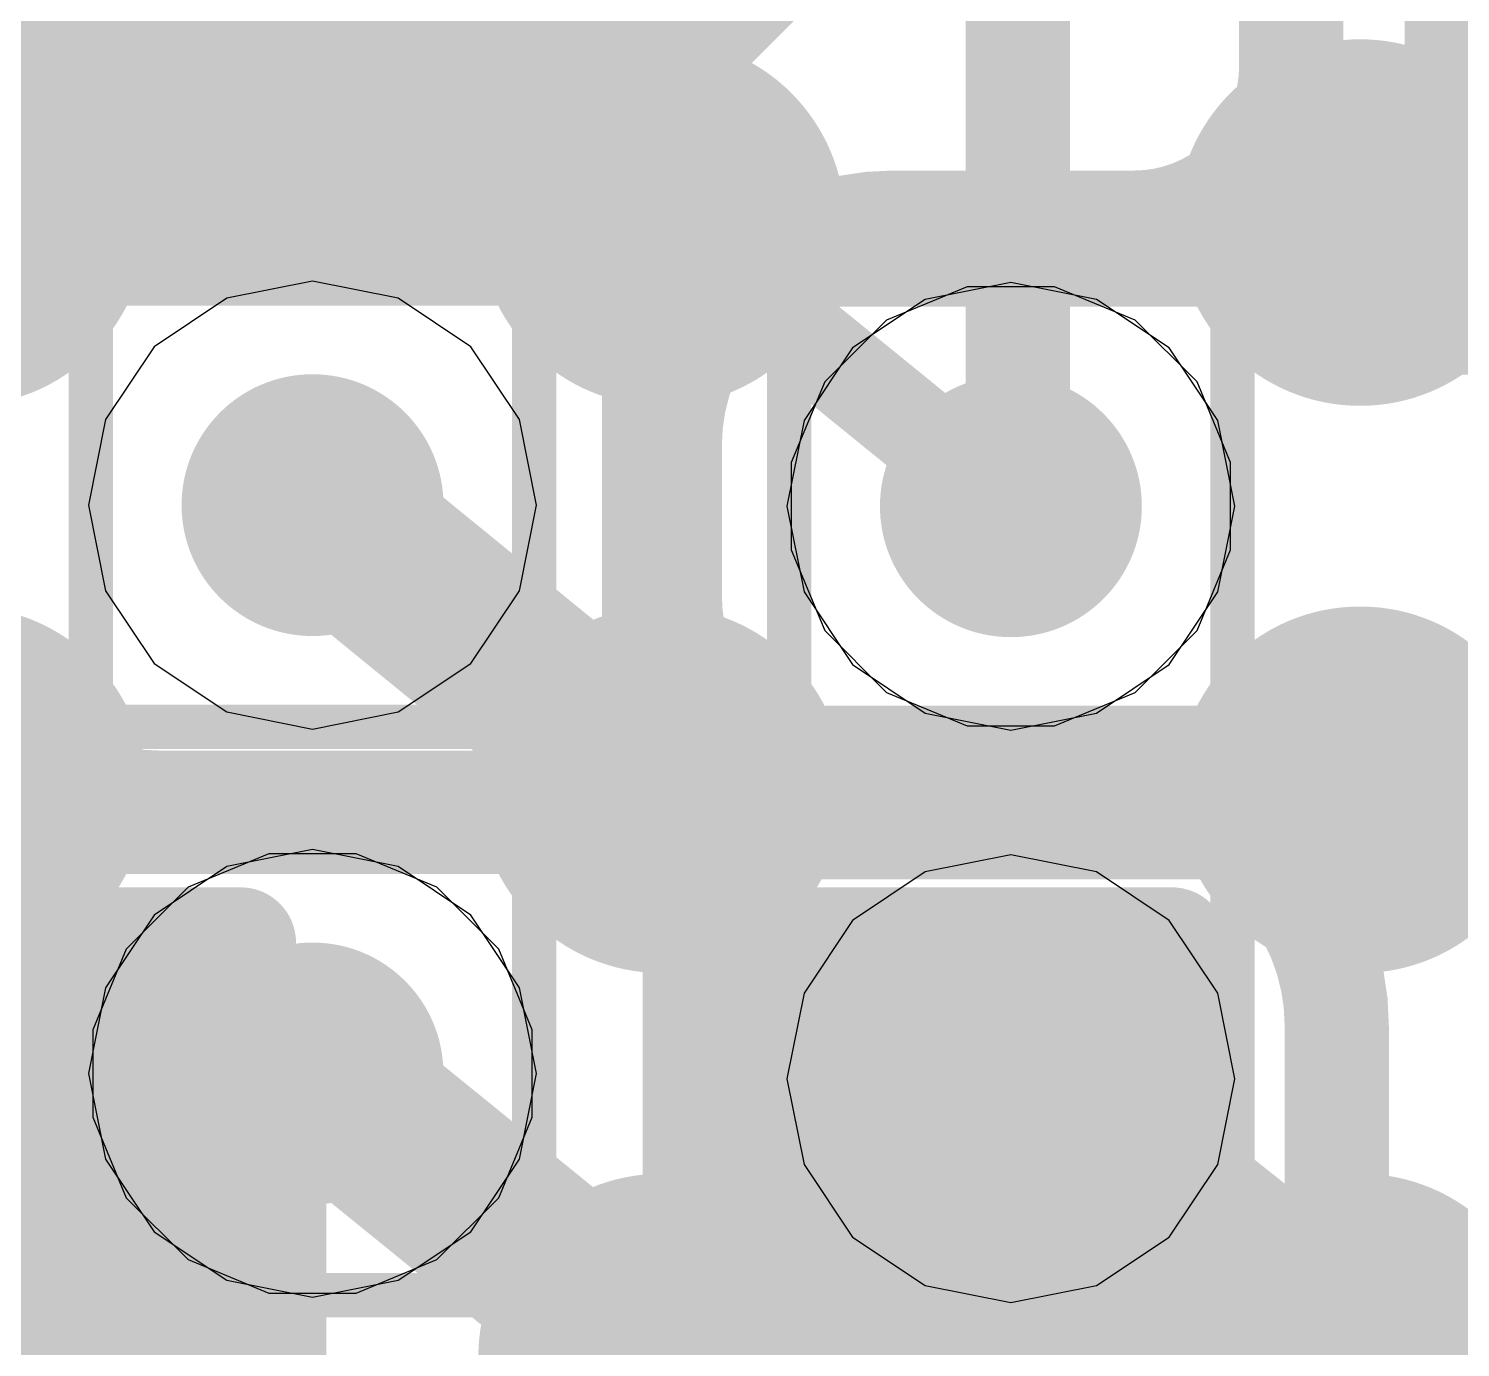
# Model space of a CAD drawing. Header units: inches. Extents: x -6 to 284, y -12 to 154.
# Drawn here: x 70.277 to 71.917, y 9.719 to 11.23 of the extents above; entities that cross this region are included whole.
import ezdxf

# ---------------------------------------------------------------- set-up
doc = ezdxf.new("R2010")
doc.units = ezdxf.units.IN
for name, color, linetype in [('Bottom Layer', 5, 'Continuous'), ('Bottom Overlay', 54, 'Continuous'), ('Bottom Paste', 16, 'Continuous'), ('Bottom Solder', 6, 'Continuous'), ('Drill Drawing', 1, 'Continuous'), ('GND-1', 16, 'Continuous'), ('GND-2', 90, 'Continuous'), ('GND-3', 216, 'Continuous'), ('GND-4', 54, 'Continuous'), ('PWR-1', 156, 'Continuous'), ('PWR-2', 130, 'Continuous'), ('Signal L1', 76, 'Continuous'), ('Signal L2', 6, 'Continuous'), ('Top Layer', 1, 'Continuous'), ('Top Paste', 8, 'Continuous'), ('Top Solder', 216, 'Continuous'), ('Via Holes', 16, 'Continuous')]:
    doc.layers.add(name, color=color, linetype=linetype)

# ---------------------------------------------------------------- blocks, each defined once
blk = doc.blocks.new('200_WFBGA__10_15__127')
at = {"layer": 'Top Layer'}
h = blk.add_hatch(color=1, dxfattribs=at)
edge = h.paths.add_edge_path()
edge.add_arc((-3.599942, 2.275078), 0.15999968, 0, 360)
h = blk.add_hatch(color=1, dxfattribs=at)
edge = h.paths.add_edge_path()
edge.add_arc((-2.800096, 2.275078), 0.15999968, 0, 360)
h = blk.add_hatch(color=1, dxfattribs=at)
edge = h.paths.add_edge_path()
edge.add_arc((-1.999996, 2.275078), 0.15999968, 0, 360)
h = blk.add_hatch(color=1, dxfattribs=at)
edge = h.paths.add_edge_path()
edge.add_arc((-3.599942, 1.625092), 0.15999968, 0, 360)
h = blk.add_hatch(color=1, dxfattribs=at)
edge = h.paths.add_edge_path()
edge.add_arc((-2.800096, 1.625092), 0.15999968, 0, 360)
h = blk.add_hatch(color=1, dxfattribs=at)
edge = h.paths.add_edge_path()
edge.add_arc((-1.999996, 1.625092), 0.15999968, 0, 360)
h = blk.add_hatch(color=1, dxfattribs=at)
edge = h.paths.add_edge_path()
edge.add_arc((-3.599942, 0.9751059999999999), 0.15999968, 0, 360)
h = blk.add_hatch(color=1, dxfattribs=at)
edge = h.paths.add_edge_path()
edge.add_arc((-2.800096, 0.9751059999999999), 0.15999968, 0, 360)
h = blk.add_hatch(color=1, dxfattribs=at)
edge = h.paths.add_edge_path()
edge.add_arc((-1.999996, 0.9751059999999999), 0.15999968, 0, 360)
at = {"layer": 'Top Paste'}
h = blk.add_hatch(color=8, dxfattribs=at)
edge = h.paths.add_edge_path()
edge.add_arc((-3.599942, 2.275078), 0.15999968, 0, 360)
h = blk.add_hatch(color=8, dxfattribs=at)
edge = h.paths.add_edge_path()
edge.add_arc((-2.800096, 2.275078), 0.15999968, 0, 360)
h = blk.add_hatch(color=8, dxfattribs=at)
edge = h.paths.add_edge_path()
edge.add_arc((-1.999996, 2.275078), 0.15999968, 0, 360)
h = blk.add_hatch(color=8, dxfattribs=at)
edge = h.paths.add_edge_path()
edge.add_arc((-3.599942, 1.625092), 0.15999968, 0, 360)
h = blk.add_hatch(color=8, dxfattribs=at)
edge = h.paths.add_edge_path()
edge.add_arc((-2.800096, 1.625092), 0.15999968, 0, 360)
h = blk.add_hatch(color=8, dxfattribs=at)
edge = h.paths.add_edge_path()
edge.add_arc((-1.999996, 1.625092), 0.15999968, 0, 360)
h = blk.add_hatch(color=8, dxfattribs=at)
edge = h.paths.add_edge_path()
edge.add_arc((-3.599942, 0.9751059999999999), 0.15999968, 0, 360)
h = blk.add_hatch(color=8, dxfattribs=at)
edge = h.paths.add_edge_path()
edge.add_arc((-2.800096, 0.9751059999999999), 0.15999968, 0, 360)
h = blk.add_hatch(color=8, dxfattribs=at)
edge = h.paths.add_edge_path()
edge.add_arc((-1.999996, 0.9751059999999999), 0.15999968, 0, 360)
at = {"layer": 'Top Solder'}
h = blk.add_hatch(color=216, dxfattribs=at)
edge = h.paths.add_edge_path()
edge.add_arc((-3.599942, 2.275078), 0.21001228, 0, 360)
h = blk.add_hatch(color=216, dxfattribs=at)
edge = h.paths.add_edge_path()
edge.add_arc((-2.800096, 2.275078), 0.21001228, 0, 360)
h = blk.add_hatch(color=216, dxfattribs=at)
edge = h.paths.add_edge_path()
edge.add_arc((-1.999996, 2.275078), 0.21001228, 0, 360)
h = blk.add_hatch(color=216, dxfattribs=at)
edge = h.paths.add_edge_path()
edge.add_arc((-3.599942, 1.625092), 0.21001228, 0, 360)
h = blk.add_hatch(color=216, dxfattribs=at)
edge = h.paths.add_edge_path()
edge.add_arc((-2.800096, 1.625092), 0.21001228, 0, 360)
h = blk.add_hatch(color=216, dxfattribs=at)
edge = h.paths.add_edge_path()
edge.add_arc((-1.999996, 1.625092), 0.21001228, 0, 360)
h = blk.add_hatch(color=216, dxfattribs=at)
edge = h.paths.add_edge_path()
edge.add_arc((-3.599942, 0.9751059999999999), 0.21001228, 0, 360)
h = blk.add_hatch(color=216, dxfattribs=at)
edge = h.paths.add_edge_path()
edge.add_arc((-2.800096, 0.9751059999999999), 0.21001228, 0, 360)
h = blk.add_hatch(color=216, dxfattribs=at)
edge = h.paths.add_edge_path()
edge.add_arc((-1.999996, 0.9751059999999999), 0.21001228, 0, 360)
blk = doc.blocks.new('C___0402_B_279')
at = {"layer": 'Bottom Overlay'}
for points in [[(-0.7874, -0.4064, 0.127, 0.127, 0), (-0.7874, 0.4064, 0.127, 0.127, 0)], [(-0.7874, -0.4064, 0.127, 0.127, 0), (-0.2794, -0.4064, 0.127, 0.127, 0)]]:
    blk.add_lwpolyline(points, format="xyseb", dxfattribs=at)
blk.add_lwpolyline([(-0.8191499999999999, -0.4064, 0.0635, 0.0635, 1), (-0.7556499999999999, -0.4064, 0.0635, 0.0635, 1)], format="xyseb", close=True, dxfattribs=at)
blk.add_lwpolyline([(-0.8191499999999999, -0.4064, 0.0635, 0.0635, 1), (-0.7556499999999999, -0.4064, 0.0635, 0.0635, 1)], format="xyseb", close=True, dxfattribs=at)
blk = doc.blocks.new('C___0402_B_311')
at = {"layer": 'Bottom Layer'}
for points in [[(-0.2412999999999999, 0.3174999999999999), (-0.2413000000000001, -0.3175), (-0.6985, -0.3174999999999999), (-0.6985, 0.3175)], [(0.6985, 0.3174999999999999), (0.6985, -0.3175), (0.2412999999999999, -0.3174999999999999), (0.2413000000000001, 0.3175)]]:
    blk.add_hatch(color=5, dxfattribs=at).paths.add_polyline_path(points)
at = {"layer": 'Bottom Paste'}
for points in [[(-0.2412999999999999, 0.3174999999999999), (-0.2413000000000001, -0.3175), (-0.6985, -0.3174999999999999), (-0.6985, 0.3175)], [(0.6985, 0.3174999999999999), (0.6985, -0.3175), (0.2412999999999999, -0.3174999999999999), (0.2413000000000001, 0.3175)]]:
    blk.add_hatch(color=16, dxfattribs=at).paths.add_polyline_path(points)
at = {"layer": 'Bottom Solder'}
for points in [[(-0.1813001199999999, 0.3774998799999999), (-0.1813001200000001, -0.3774998800000001), (-0.7584998799999999, -0.3774998799999999), (-0.7584998799999999, 0.3774998800000001)], [(0.7584998799999999, 0.3774998799999999), (0.7584998799999999, -0.3774998800000001), (0.1813001199999999, -0.3774998799999999), (0.1813001200000001, 0.3774998800000001)]]:
    blk.add_hatch(color=6, dxfattribs=at).paths.add_polyline_path(points)
at = {"layer": 'Bottom Overlay'}
for points in [[(-0.7874, 0.4064, 0.127, 0.127, 0), (-0.2794, 0.4064, 0.127, 0.127, 0)], [(0.2794, 0.4064, 0.127, 0.127, 0), (0.7874, 0.4064, 0.127, 0.127, 0)], [(0.7874, -0.4064, 0.127, 0.127, 0), (0.7874, 0.4064, 0.127, 0.127, 0)]]:
    blk.add_lwpolyline(points, format="xyseb", dxfattribs=at)
for points in [[(-0.31115, 0.4064, 0.0635, 0.0635, 1), (-0.24765, 0.4064, 0.0635, 0.0635, 1)], [(0.24765, 0.4064, 0.0635, 0.0635, 1), (0.31115, 0.4064, 0.0635, 0.0635, 1)], [(0.7556499999999999, 0.4064, 0.0635, 0.0635, 1), (0.8191499999999999, 0.4064, 0.0635, 0.0635, 1)], [(0.7556499999999999, 0.4064, 0.0635, 0.0635, 1), (0.8191499999999999, 0.4064, 0.0635, 0.0635, 1)]]:
    blk.add_lwpolyline(points, format="xyseb", close=True, dxfattribs=at)

msp = doc.modelspace()

# ---------------------------------------------------------------- hatches: boundary and pattern name
at = {"layer": 'Bottom Layer'}
h = msp.add_hatch(color=5, dxfattribs=at)
edge = h.paths.add_edge_path()
edge.add_arc((70.60183746, 10.6844338), 0.1499997, 0, 360)
h = msp.add_hatch(color=5, dxfattribs=at)
edge = h.paths.add_edge_path()
edge.add_arc((71.40184094, 10.68318412), 0.1499997, 0, 360)
h = msp.add_hatch(color=5, dxfattribs=at)
edge = h.paths.add_edge_path()
edge.add_arc((70.60175618, 10.03320574), 0.1499997, 0, 360)
h = msp.add_hatch(color=5, dxfattribs=at)
edge = h.paths.add_edge_path()
edge.add_arc((71.4018384, 10.02711228), 0.1499997, 0, 360)
at = {"layer": 'GND-1'}
h = msp.add_hatch(color=16, dxfattribs=at)
edge = h.paths.add_edge_path()
edge.add_arc((70.60183746, 10.6844338), 0.1499997, 0, 360)
h = msp.add_hatch(color=16, dxfattribs=at)
edge = h.paths.add_edge_path()
edge.add_arc((71.40184094, 10.68318412), 0.1499997, 0, 360)
h = msp.add_hatch(color=16, dxfattribs=at)
edge = h.paths.add_edge_path()
edge.add_arc((70.60175618, 10.03320574), 0.1499997, 0, 360)
h = msp.add_hatch(color=16, dxfattribs=at)
edge = h.paths.add_edge_path()
edge.add_arc((71.4018384, 10.02711228), 0.1499997, 0, 360)
at = {"layer": 'GND-2'}
h = msp.add_hatch(color=90, dxfattribs=at)
edge = h.paths.add_edge_path()
edge.add_arc((70.60183746, 10.6844338), 0.1499997, 0, 360)
h = msp.add_hatch(color=90, dxfattribs=at)
edge = h.paths.add_edge_path()
edge.add_arc((71.40184094, 10.68318412), 0.1499997, 0, 360)
h = msp.add_hatch(color=90, dxfattribs=at)
edge = h.paths.add_edge_path()
edge.add_arc((70.60175618, 10.03320574), 0.1499997, 0, 360)
h = msp.add_hatch(color=90, dxfattribs=at)
edge = h.paths.add_edge_path()
edge.add_arc((71.4018384, 10.02711228), 0.1499997, 0, 360)
at = {"layer": 'GND-3'}
h = msp.add_hatch(color=216, dxfattribs=at)
edge = h.paths.add_edge_path()
edge.add_arc((70.60183746, 10.6844338), 0.1499997, 0, 360)
h = msp.add_hatch(color=216, dxfattribs=at)
edge = h.paths.add_edge_path()
edge.add_arc((71.40184094, 10.68318412), 0.1499997, 0, 360)
h = msp.add_hatch(color=216, dxfattribs=at)
edge = h.paths.add_edge_path()
edge.add_arc((70.60175618, 10.03320574), 0.1499997, 0, 360)
h = msp.add_hatch(color=216, dxfattribs=at)
edge = h.paths.add_edge_path()
edge.add_arc((71.4018384, 10.02711228), 0.1499997, 0, 360)
at = {"layer": 'GND-4'}
h = msp.add_hatch(color=54, dxfattribs=at)
edge = h.paths.add_edge_path()
edge.add_arc((70.60183746, 10.6844338), 0.1499997, 0, 360)
h = msp.add_hatch(color=54, dxfattribs=at)
edge = h.paths.add_edge_path()
edge.add_arc((71.40184094, 10.68318412), 0.1499997, 0, 360)
h = msp.add_hatch(color=54, dxfattribs=at)
edge = h.paths.add_edge_path()
edge.add_arc((70.60175618, 10.03320574), 0.1499997, 0, 360)
h = msp.add_hatch(color=54, dxfattribs=at)
edge = h.paths.add_edge_path()
edge.add_arc((71.4018384, 10.02711228), 0.1499997, 0, 360)
at = {"layer": 'PWR-1'}
h = msp.add_hatch(color=156, dxfattribs=at)
edge = h.paths.add_edge_path()
edge.add_arc((70.60183746, 10.6844338), 0.1499997, 0, 360)
h = msp.add_hatch(color=156, dxfattribs=at)
edge = h.paths.add_edge_path()
edge.add_arc((71.40184094, 10.68318412), 0.1499997, 0, 360)
h = msp.add_hatch(color=156, dxfattribs=at)
edge = h.paths.add_edge_path()
edge.add_arc((70.60175618, 10.03320574), 0.1499997, 0, 360)
h = msp.add_hatch(color=156, dxfattribs=at)
edge = h.paths.add_edge_path()
edge.add_arc((71.4018384, 10.02711228), 0.1499997, 0, 360)
at = {"layer": 'PWR-2'}
h = msp.add_hatch(color=130, dxfattribs=at)
edge = h.paths.add_edge_path()
edge.add_arc((70.60183746, 10.6844338), 0.1499997, 0, 360)
h = msp.add_hatch(color=130, dxfattribs=at)
edge = h.paths.add_edge_path()
edge.add_arc((71.40184094, 10.68318412), 0.1499997, 0, 360)
h = msp.add_hatch(color=130, dxfattribs=at)
edge = h.paths.add_edge_path()
edge.add_arc((70.60175618, 10.03320574), 0.1499997, 0, 360)
h = msp.add_hatch(color=130, dxfattribs=at)
edge = h.paths.add_edge_path()
edge.add_arc((71.4018384, 10.02711228), 0.1499997, 0, 360)
at = {"layer": 'Signal L1'}
h = msp.add_hatch(color=76, dxfattribs=at)
edge = h.paths.add_edge_path()
edge.add_arc((70.60183746, 10.6844338), 0.1499997, 0, 360)
h = msp.add_hatch(color=76, dxfattribs=at)
edge = h.paths.add_edge_path()
edge.add_arc((71.40184094, 10.68318412), 0.1499997, 0, 360)
h = msp.add_hatch(color=76, dxfattribs=at)
edge = h.paths.add_edge_path()
edge.add_arc((70.60175618, 10.03320574), 0.1499997, 0, 360)
h = msp.add_hatch(color=76, dxfattribs=at)
edge = h.paths.add_edge_path()
edge.add_arc((71.4018384, 10.02711228), 0.1499997, 0, 360)
at = {"layer": 'Signal L2'}
h = msp.add_hatch(color=6, dxfattribs=at)
edge = h.paths.add_edge_path()
edge.add_arc((70.60183746, 10.6844338), 0.1499997, 0, 360)
h = msp.add_hatch(color=6, dxfattribs=at)
edge = h.paths.add_edge_path()
edge.add_arc((71.40184094, 10.68318412), 0.1499997, 0, 360)
h = msp.add_hatch(color=6, dxfattribs=at)
edge = h.paths.add_edge_path()
edge.add_arc((70.60175618, 10.03320574), 0.1499997, 0, 360)
h = msp.add_hatch(color=6, dxfattribs=at)
edge = h.paths.add_edge_path()
edge.add_arc((71.4018384, 10.02711228), 0.1499997, 0, 360)
at = {"layer": 'Top Layer'}
h = msp.add_hatch(color=1, dxfattribs=at)
edge = h.paths.add_edge_path()
edge.add_arc((70.60183746, 10.6844338), 0.1499997, 0, 360)
h = msp.add_hatch(color=1, dxfattribs=at)
edge = h.paths.add_edge_path()
edge.add_arc((71.40184094, 10.68318412), 0.1499997, 0, 360)
h = msp.add_hatch(color=1, dxfattribs=at)
edge = h.paths.add_edge_path()
edge.add_arc((70.60175618, 10.03320574), 0.1499997, 0, 360)
h = msp.add_hatch(color=1, dxfattribs=at)
edge = h.paths.add_edge_path()
edge.add_arc((71.4018384, 10.02711228), 0.1499997, 0, 360)
at = {"layer": 'Via Holes'}
h = msp.add_hatch(color=7, dxfattribs=at)
edge = h.paths.add_edge_path()
edge.add_arc((70.60183746, 10.6844338), 0.07499858, 0, 360)
h = msp.add_hatch(color=7, dxfattribs=at)
edge = h.paths.add_edge_path()
edge.add_arc((71.40184094, 10.68318412), 0.07499858, 0, 360)
h = msp.add_hatch(color=7, dxfattribs=at)
edge = h.paths.add_edge_path()
edge.add_arc((70.60175618, 10.03320574), 0.07499858, 0, 360)
h = msp.add_hatch(color=7, dxfattribs=at)
edge = h.paths.add_edge_path()
edge.add_arc((71.4018384, 10.02711228), 0.07499858, 0, 360)

# ---------------------------------------------------------------- linework, layer by layer
at = {"layer": 'Bottom Layer'}
for points in [[(70.8094215, 11.11085662, 0.3048, 0.3048, 0), (71.19253732, 11.49397244, 0.3048, 0.3048, 0)], [(69.67740192, 11.11085662, 0.3048, 0.3048, 0), (70.8094215, 11.11085662, 0.3048, 0.3048, 0)], [(70.42763663999999, 10.34982944, 0.10668, 0.10668, -0.240392400442833), (70.02142714, 10.55709852, 0.10668, 0.10668, 0)], [(70.42763663999999, 10.34983198, 0.10668, 0.10668, 0), (72.50708638, 10.34983198, 0.10668, 0.10668, 0)]]:
    msp.add_lwpolyline(points, format="xyseb", dxfattribs=at)
for points in [[(70.7332215, 11.11085662, 0.1524, 0.1524, 1), (70.8856215, 11.11085662, 0.1524, 0.1524, 1)], [(70.7332215, 11.11085662, 0.1524, 0.1524, 1), (70.8856215, 11.11085662, 0.1524, 0.1524, 1)], [(70.40096664, 10.34983198, 0.05333999999999999, 0.05333999999999999, 1), (70.45430664, 10.34983198, 0.05333999999999999, 0.05333999999999999, 1)], [(70.40096664, 10.34982944, 0.05333999999999999, 0.05333999999999999, 1), (70.45430664, 10.34982944, 0.05333999999999999, 0.05333999999999999, 1)]]:
    msp.add_lwpolyline(points, format="xyseb", close=True, dxfattribs=at)
at = {"layer": 'Drill Drawing'}
for points in [[(70.34783746, 10.9384338, 0.0508, 0.0508, 0), (70.85583745999999, 10.9384338, 0.0508, 0.0508, 0)], [(70.34783746, 10.4304338, 0.0508, 0.0508, 0), (70.34783746, 10.9384338, 0.0508, 0.0508, 0)], [(70.85583745999999, 10.4304338, 0.0508, 0.0508, 0), (70.85583745999999, 10.9384338, 0.0508, 0.0508, 0)], [(71.14784094, 10.93718412, 0.0508, 0.0508, 0), (71.65584094, 10.93718412, 0.0508, 0.0508, 0)], [(71.14784094, 10.42918412, 0.0508, 0.0508, 0), (71.14784094, 10.93718412, 0.0508, 0.0508, 0)], [(71.65584094, 10.42918412, 0.0508, 0.0508, 0), (71.65584094, 10.93718412, 0.0508, 0.0508, 0)], [(70.34783746, 10.4304338, 0.0508, 0.0508, 0), (70.85583745999999, 10.4304338, 0.0508, 0.0508, 0)], [(71.14784094, 10.42918412, 0.0508, 0.0508, 0), (71.65584094, 10.42918412, 0.0508, 0.0508, 0)], [(70.34775618, 10.28720574, 0.0508, 0.0508, 0), (70.85575618, 10.28720574, 0.0508, 0.0508, 0)], [(70.34775618, 9.77920574, 0.0508, 0.0508, 0), (70.34775618, 10.28720574, 0.0508, 0.0508, 0)], [(70.85575618, 9.77920574, 0.0508, 0.0508, 0), (70.85575618, 10.28720574, 0.0508, 0.0508, 0)], [(71.1478384, 10.28111228, 0.0508, 0.0508, 0), (71.6558384, 10.28111228, 0.0508, 0.0508, 0)], [(71.1478384, 9.77311228, 0.0508, 0.0508, 0), (71.1478384, 10.28111228, 0.0508, 0.0508, 0)], [(71.6558384, 9.77311228, 0.0508, 0.0508, 0), (71.6558384, 10.28111228, 0.0508, 0.0508, 0)], [(70.34775618, 9.77920574, 0.0508, 0.0508, 0), (70.85575618, 9.77920574, 0.0508, 0.0508, 0)], [(71.1478384, 9.77311228, 0.0508, 0.0508, 0), (71.6558384, 9.77311228, 0.0508, 0.0508, 0)]]:
    msp.add_lwpolyline(points, format="xyseb", dxfattribs=at)
for points in [[(70.33513746, 10.9384338, 0.0254, 0.0254, 1), (70.36053745999999, 10.9384338, 0.0254, 0.0254, 1)], [(70.33513746, 10.9384338, 0.0254, 0.0254, 1), (70.36053745999999, 10.9384338, 0.0254, 0.0254, 1)], [(70.84313746, 10.9384338, 0.0254, 0.0254, 1), (70.86853746, 10.9384338, 0.0254, 0.0254, 1)], [(70.84313746, 10.9384338, 0.0254, 0.0254, 1), (70.86853746, 10.9384338, 0.0254, 0.0254, 1)], [(71.13514094, 10.93718412, 0.0254, 0.0254, 1), (71.16054093999999, 10.93718412, 0.0254, 0.0254, 1)], [(71.13514094, 10.93718412, 0.0254, 0.0254, 1), (71.16054093999999, 10.93718412, 0.0254, 0.0254, 1)], [(71.64314094, 10.93718412, 0.0254, 0.0254, 1), (71.66854093999999, 10.93718412, 0.0254, 0.0254, 1)], [(71.64314094, 10.93718412, 0.0254, 0.0254, 1), (71.66854093999999, 10.93718412, 0.0254, 0.0254, 1)], [(70.33513746, 10.4304338, 0.0254, 0.0254, 1), (70.36053745999999, 10.4304338, 0.0254, 0.0254, 1)], [(70.33513746, 10.4304338, 0.0254, 0.0254, 1), (70.36053745999999, 10.4304338, 0.0254, 0.0254, 1)], [(70.84313746, 10.4304338, 0.0254, 0.0254, 1), (70.86853746, 10.4304338, 0.0254, 0.0254, 1)], [(70.84313746, 10.4304338, 0.0254, 0.0254, 1), (70.86853746, 10.4304338, 0.0254, 0.0254, 1)], [(71.13514094, 10.42918412, 0.0254, 0.0254, 1), (71.16054093999999, 10.42918412, 0.0254, 0.0254, 1)], [(71.13514094, 10.42918412, 0.0254, 0.0254, 1), (71.16054093999999, 10.42918412, 0.0254, 0.0254, 1)], [(71.64314094, 10.42918412, 0.0254, 0.0254, 1), (71.66854093999999, 10.42918412, 0.0254, 0.0254, 1)], [(71.64314094, 10.42918412, 0.0254, 0.0254, 1), (71.66854093999999, 10.42918412, 0.0254, 0.0254, 1)], [(70.33505618, 10.28720574, 0.0254, 0.0254, 1), (70.36045617999999, 10.28720574, 0.0254, 0.0254, 1)], [(70.33505618, 10.28720574, 0.0254, 0.0254, 1), (70.36045617999999, 10.28720574, 0.0254, 0.0254, 1)], [(70.84305617999999, 10.28720574, 0.0254, 0.0254, 1), (70.86845618, 10.28720574, 0.0254, 0.0254, 1)], [(70.84305617999999, 10.28720574, 0.0254, 0.0254, 1), (70.86845618, 10.28720574, 0.0254, 0.0254, 1)], [(71.1351384, 10.28111228, 0.0254, 0.0254, 1), (71.1605384, 10.28111228, 0.0254, 0.0254, 1)], [(71.1351384, 10.28111228, 0.0254, 0.0254, 1), (71.1605384, 10.28111228, 0.0254, 0.0254, 1)], [(71.6431384, 10.28111228, 0.0254, 0.0254, 1), (71.6685384, 10.28111228, 0.0254, 0.0254, 1)], [(71.6431384, 10.28111228, 0.0254, 0.0254, 1), (71.6685384, 10.28111228, 0.0254, 0.0254, 1)], [(70.33505618, 9.77920574, 0.0254, 0.0254, 1), (70.36045617999999, 9.77920574, 0.0254, 0.0254, 1)], [(70.33505618, 9.77920574, 0.0254, 0.0254, 1), (70.36045617999999, 9.77920574, 0.0254, 0.0254, 1)], [(70.84305617999999, 9.77920574, 0.0254, 0.0254, 1), (70.86845618, 9.77920574, 0.0254, 0.0254, 1)], [(70.84305617999999, 9.77920574, 0.0254, 0.0254, 1), (70.86845618, 9.77920574, 0.0254, 0.0254, 1)], [(71.1351384, 9.77311228, 0.0254, 0.0254, 1), (71.1605384, 9.77311228, 0.0254, 0.0254, 1)], [(71.1351384, 9.77311228, 0.0254, 0.0254, 1), (71.1605384, 9.77311228, 0.0254, 0.0254, 1)], [(71.6431384, 9.77311228, 0.0254, 0.0254, 1), (71.6685384, 9.77311228, 0.0254, 0.0254, 1)], [(71.6431384, 9.77311228, 0.0254, 0.0254, 1), (71.6685384, 9.77311228, 0.0254, 0.0254, 1)]]:
    msp.add_lwpolyline(points, format="xyseb", close=True, dxfattribs=at)
at = {"layer": 'GND-1'}
for p, q in [((71.35179532, 10.93478382), (71.25932153999999, 10.89648062)), ((71.45188655999999, 10.93478382), (71.35179532, 10.93478382)), ((71.54436034, 10.89648062), (71.45188655999999, 10.93478382)), ((71.25932153999999, 10.89648062), (71.18854443999999, 10.82570352)), ((71.61513744, 10.82570352), (71.54436034, 10.89648062)), ((71.18854443999999, 10.82570352), (71.15024124, 10.73322974)), ((71.65344064, 10.73322974), (71.61513744, 10.82570352)), ((71.15024124, 10.73322974), (71.15024124, 10.6331385)), ((71.65344064, 10.6331385), (71.65344064, 10.73322974)), ((71.15024124, 10.6331385), (71.18854443999999, 10.54066472)), ((71.61513744, 10.54066472), (71.65344064, 10.6331385)), ((71.18854443999999, 10.54066472), (71.25932153999999, 10.46988762)), ((71.54436034, 10.46988762), (71.61513744, 10.54066472)), ((71.25932153999999, 10.46988762), (71.35179532, 10.43158442)), ((71.45188655999999, 10.43158442), (71.54436034, 10.46988762)), ((71.35179532, 10.43158442), (71.45188655999999, 10.43158442)), ((70.55171055999999, 10.28480544), (70.45923678, 10.24650224)), ((70.65180179999999, 10.28480544), (70.55171055999999, 10.28480544)), ((70.74427558, 10.24650224), (70.65180179999999, 10.28480544)), ((70.45923678, 10.24650224), (70.38845968, 10.17572514)), ((70.81505268, 10.17572514), (70.74427558, 10.24650224)), ((70.38845968, 10.17572514), (70.35015648, 10.08325136)), ((70.85335588, 10.08325136), (70.81505268, 10.17572514)), ((70.35015648, 10.08325136), (70.35015648, 9.983160119999999)), ((70.85335588, 9.983160119999999), (70.85335588, 10.08325136)), ((70.35015648, 9.983160119999999), (70.38845968, 9.890686339999998)), ((70.81505268, 9.890686339999998), (70.85335588, 9.983160119999999)), ((70.38845968, 9.890686339999998), (70.45923678, 9.81990924)), ((70.74427558, 9.81990924), (70.81505268, 9.890686339999998)), ((70.45923678, 9.81990924), (70.55171055999999, 9.78160604)), ((70.65180179999999, 9.78160604), (70.74427558, 9.81990924)), ((70.55171055999999, 9.78160604), (70.65180179999999, 9.78160604))]:
    msp.add_line(p, q, dxfattribs=at)
at = {"layer": 'GND-2'}
for p, q in [((71.35179532, 10.93478382), (71.25932153999999, 10.89648062)), ((71.45188655999999, 10.93478382), (71.35179532, 10.93478382)), ((71.54436034, 10.89648062), (71.45188655999999, 10.93478382)), ((71.25932153999999, 10.89648062), (71.18854443999999, 10.82570352)), ((71.61513744, 10.82570352), (71.54436034, 10.89648062)), ((71.18854443999999, 10.82570352), (71.15024124, 10.73322974)), ((71.65344064, 10.73322974), (71.61513744, 10.82570352)), ((71.15024124, 10.73322974), (71.15024124, 10.6331385)), ((71.65344064, 10.6331385), (71.65344064, 10.73322974)), ((71.15024124, 10.6331385), (71.18854443999999, 10.54066472)), ((71.61513744, 10.54066472), (71.65344064, 10.6331385)), ((71.18854443999999, 10.54066472), (71.25932153999999, 10.46988762)), ((71.54436034, 10.46988762), (71.61513744, 10.54066472)), ((71.25932153999999, 10.46988762), (71.35179532, 10.43158442)), ((71.45188655999999, 10.43158442), (71.54436034, 10.46988762)), ((71.35179532, 10.43158442), (71.45188655999999, 10.43158442)), ((70.55171055999999, 10.28480544), (70.45923678, 10.24650224)), ((70.65180179999999, 10.28480544), (70.55171055999999, 10.28480544)), ((70.74427558, 10.24650224), (70.65180179999999, 10.28480544)), ((70.45923678, 10.24650224), (70.38845968, 10.17572514)), ((70.81505268, 10.17572514), (70.74427558, 10.24650224)), ((70.38845968, 10.17572514), (70.35015648, 10.08325136)), ((70.85335588, 10.08325136), (70.81505268, 10.17572514)), ((70.35015648, 10.08325136), (70.35015648, 9.983160119999999)), ((70.85335588, 9.983160119999999), (70.85335588, 10.08325136)), ((70.35015648, 9.983160119999999), (70.38845968, 9.890686339999998)), ((70.81505268, 9.890686339999998), (70.85335588, 9.983160119999999)), ((70.38845968, 9.890686339999998), (70.45923678, 9.81990924)), ((70.74427558, 9.81990924), (70.81505268, 9.890686339999998)), ((70.45923678, 9.81990924), (70.55171055999999, 9.78160604)), ((70.65180179999999, 9.78160604), (70.74427558, 9.81990924)), ((70.55171055999999, 9.78160604), (70.65180179999999, 9.78160604))]:
    msp.add_line(p, q, dxfattribs=at)
at = {"layer": 'GND-3'}
for p, q in [((71.35179532, 10.93478382), (71.25932153999999, 10.89648062)), ((71.45188655999999, 10.93478382), (71.35179532, 10.93478382)), ((71.54436034, 10.89648062), (71.45188655999999, 10.93478382)), ((71.25932153999999, 10.89648062), (71.18854443999999, 10.82570352)), ((71.61513744, 10.82570352), (71.54436034, 10.89648062)), ((71.18854443999999, 10.82570352), (71.15024124, 10.73322974)), ((71.65344064, 10.73322974), (71.61513744, 10.82570352)), ((71.15024124, 10.73322974), (71.15024124, 10.6331385)), ((71.65344064, 10.6331385), (71.65344064, 10.73322974)), ((71.15024124, 10.6331385), (71.18854443999999, 10.54066472)), ((71.61513744, 10.54066472), (71.65344064, 10.6331385)), ((71.18854443999999, 10.54066472), (71.25932153999999, 10.46988762)), ((71.54436034, 10.46988762), (71.61513744, 10.54066472)), ((71.25932153999999, 10.46988762), (71.35179532, 10.43158442)), ((71.45188655999999, 10.43158442), (71.54436034, 10.46988762)), ((71.35179532, 10.43158442), (71.45188655999999, 10.43158442)), ((70.55171055999999, 10.28480544), (70.45923678, 10.24650224)), ((70.65180179999999, 10.28480544), (70.55171055999999, 10.28480544)), ((70.74427558, 10.24650224), (70.65180179999999, 10.28480544)), ((70.45923678, 10.24650224), (70.38845968, 10.17572514)), ((70.81505268, 10.17572514), (70.74427558, 10.24650224)), ((70.38845968, 10.17572514), (70.35015648, 10.08325136)), ((70.85335588, 10.08325136), (70.81505268, 10.17572514)), ((70.35015648, 10.08325136), (70.35015648, 9.983160119999999)), ((70.85335588, 9.983160119999999), (70.85335588, 10.08325136)), ((70.35015648, 9.983160119999999), (70.38845968, 9.890686339999998)), ((70.81505268, 9.890686339999998), (70.85335588, 9.983160119999999)), ((70.38845968, 9.890686339999998), (70.45923678, 9.81990924)), ((70.74427558, 9.81990924), (70.81505268, 9.890686339999998)), ((70.45923678, 9.81990924), (70.55171055999999, 9.78160604)), ((70.65180179999999, 9.78160604), (70.74427558, 9.81990924)), ((70.55171055999999, 9.78160604), (70.65180179999999, 9.78160604))]:
    msp.add_line(p, q, dxfattribs=at)
at = {"layer": 'GND-4'}
for p, q in [((71.35179532, 10.93478382), (71.25932153999999, 10.89648062)), ((71.45188655999999, 10.93478382), (71.35179532, 10.93478382)), ((71.54436034, 10.89648062), (71.45188655999999, 10.93478382)), ((71.25932153999999, 10.89648062), (71.18854443999999, 10.82570352)), ((71.61513744, 10.82570352), (71.54436034, 10.89648062)), ((71.18854443999999, 10.82570352), (71.15024124, 10.73322974)), ((71.65344064, 10.73322974), (71.61513744, 10.82570352)), ((71.15024124, 10.73322974), (71.15024124, 10.6331385)), ((71.65344064, 10.6331385), (71.65344064, 10.73322974)), ((71.15024124, 10.6331385), (71.18854443999999, 10.54066472)), ((71.61513744, 10.54066472), (71.65344064, 10.6331385)), ((71.18854443999999, 10.54066472), (71.25932153999999, 10.46988762)), ((71.54436034, 10.46988762), (71.61513744, 10.54066472)), ((71.25932153999999, 10.46988762), (71.35179532, 10.43158442)), ((71.45188655999999, 10.43158442), (71.54436034, 10.46988762)), ((71.35179532, 10.43158442), (71.45188655999999, 10.43158442)), ((70.55171055999999, 10.28480544), (70.45923678, 10.24650224)), ((70.65180179999999, 10.28480544), (70.55171055999999, 10.28480544)), ((70.74427558, 10.24650224), (70.65180179999999, 10.28480544)), ((70.45923678, 10.24650224), (70.38845968, 10.17572514)), ((70.81505268, 10.17572514), (70.74427558, 10.24650224)), ((70.38845968, 10.17572514), (70.35015648, 10.08325136)), ((70.85335588, 10.08325136), (70.81505268, 10.17572514)), ((70.35015648, 10.08325136), (70.35015648, 9.983160119999999)), ((70.85335588, 9.983160119999999), (70.85335588, 10.08325136)), ((70.35015648, 9.983160119999999), (70.38845968, 9.890686339999998)), ((70.81505268, 9.890686339999998), (70.85335588, 9.983160119999999)), ((70.38845968, 9.890686339999998), (70.45923678, 9.81990924)), ((70.74427558, 9.81990924), (70.81505268, 9.890686339999998)), ((70.45923678, 9.81990924), (70.55171055999999, 9.78160604)), ((70.65180179999999, 9.78160604), (70.74427558, 9.81990924)), ((70.55171055999999, 9.78160604), (70.65180179999999, 9.78160604))]:
    msp.add_line(p, q, dxfattribs=at)
at = {"layer": 'PWR-1'}
for p, q in [((70.60183746, 10.94096364), (70.503669, 10.92143612)), ((70.70000592, 10.92143612), (70.60183746, 10.94096364)), ((71.40184094, 10.93971396), (71.30367247999999, 10.92018644)), ((71.5000094, 10.92018644), (71.40184094, 10.93971396)), ((70.503669, 10.92143612), (70.42044336, 10.8658279)), ((70.78323155999999, 10.8658279), (70.70000592, 10.92143612)), ((71.30367247999999, 10.92018644), (71.22044684, 10.86457822)), ((71.58323503999999, 10.86457822), (71.5000094, 10.92018644)), ((70.42044336, 10.8658279), (70.36483514, 10.78260226)), ((70.83883977999999, 10.78260226), (70.78323155999999, 10.8658279)), ((71.22044684, 10.86457822), (71.16483862, 10.78135258)), ((71.63884326, 10.78135258), (71.58323503999999, 10.86457822)), ((70.36483514, 10.78260226), (70.34530761999999, 10.6844338)), ((70.8583673, 10.6844338), (70.83883977999999, 10.78260226)), ((71.16483862, 10.78135258), (71.1453111, 10.68318412)), ((71.65837078, 10.68318412), (71.63884326, 10.78135258)), ((70.34530761999999, 10.6844338), (70.36483514, 10.58626534)), ((70.83883977999999, 10.58626534), (70.8583673, 10.6844338)), ((71.1453111, 10.68318412), (71.16483862, 10.58501566)), ((71.63884326, 10.58501566), (71.65837078, 10.68318412)), ((70.36483514, 10.58626534), (70.42044336, 10.5030397)), ((70.78323155999999, 10.5030397), (70.83883977999999, 10.58626534)), ((71.16483862, 10.58501566), (71.22044684, 10.50179002)), ((71.58323503999999, 10.50179002), (71.63884326, 10.58501566)), ((70.42044336, 10.5030397), (70.503669, 10.44743148)), ((70.70000592, 10.44743148), (70.78323155999999, 10.5030397)), ((71.22044684, 10.50179002), (71.30367247999999, 10.4461818)), ((71.5000094, 10.4461818), (71.58323503999999, 10.50179002)), ((70.503669, 10.44743148), (70.60183746, 10.42790396)), ((70.60183746, 10.42790396), (70.70000592, 10.44743148)), ((71.30367247999999, 10.4461818), (71.40184094, 10.42665428)), ((71.40184094, 10.42665428), (71.5000094, 10.4461818)), ((71.4018384, 10.28364212), (71.30366993999999, 10.2641146)), ((71.50000686, 10.2641146), (71.4018384, 10.28364212)), ((71.30366993999999, 10.2641146), (71.2204443, 10.20850638)), ((71.5832325, 10.20850638), (71.50000686, 10.2641146)), ((71.2204443, 10.20850638), (71.16483608, 10.12528074)), ((71.63884071999999, 10.12528074), (71.5832325, 10.20850638)), ((71.16483608, 10.12528074), (71.14530855999999, 10.02711228)), ((71.65836823999999, 10.02711228), (71.63884071999999, 10.12528074)), ((71.14530855999999, 10.02711228), (71.16483608, 9.928943819999999)), ((71.63884071999999, 9.928943819999999), (71.65836823999999, 10.02711228)), ((71.16483608, 9.928943819999999), (71.2204443, 9.845718179999999)), ((71.5832325, 9.845718179999999), (71.63884071999999, 9.928943819999999)), ((71.2204443, 9.845718179999999), (71.30366993999999, 9.790109959999999)), ((71.50000686, 9.790109959999999), (71.5832325, 9.845718179999999)), ((71.30366993999999, 9.790109959999999), (71.4018384, 9.77058244)), ((71.4018384, 9.77058244), (71.50000686, 9.790109959999999))]:
    msp.add_line(p, q, dxfattribs=at)
at = {"layer": 'PWR-2'}
for p, q in [((70.60183746, 10.94096364), (70.503669, 10.92143612)), ((70.70000592, 10.92143612), (70.60183746, 10.94096364)), ((71.40184094, 10.93971396), (71.30367247999999, 10.92018644)), ((71.5000094, 10.92018644), (71.40184094, 10.93971396)), ((70.503669, 10.92143612), (70.42044336, 10.8658279)), ((70.78323155999999, 10.8658279), (70.70000592, 10.92143612)), ((71.30367247999999, 10.92018644), (71.22044684, 10.86457822)), ((71.58323503999999, 10.86457822), (71.5000094, 10.92018644)), ((70.42044336, 10.8658279), (70.36483514, 10.78260226)), ((70.83883977999999, 10.78260226), (70.78323155999999, 10.8658279)), ((71.22044684, 10.86457822), (71.16483862, 10.78135258)), ((71.63884326, 10.78135258), (71.58323503999999, 10.86457822)), ((70.36483514, 10.78260226), (70.34530761999999, 10.6844338)), ((70.8583673, 10.6844338), (70.83883977999999, 10.78260226)), ((71.16483862, 10.78135258), (71.1453111, 10.68318412)), ((71.65837078, 10.68318412), (71.63884326, 10.78135258)), ((70.34530761999999, 10.6844338), (70.36483514, 10.58626534)), ((70.83883977999999, 10.58626534), (70.8583673, 10.6844338)), ((71.1453111, 10.68318412), (71.16483862, 10.58501566)), ((71.63884326, 10.58501566), (71.65837078, 10.68318412)), ((70.36483514, 10.58626534), (70.42044336, 10.5030397)), ((70.78323155999999, 10.5030397), (70.83883977999999, 10.58626534)), ((71.16483862, 10.58501566), (71.22044684, 10.50179002)), ((71.58323503999999, 10.50179002), (71.63884326, 10.58501566)), ((70.42044336, 10.5030397), (70.503669, 10.44743148)), ((70.70000592, 10.44743148), (70.78323155999999, 10.5030397)), ((71.22044684, 10.50179002), (71.30367247999999, 10.4461818)), ((71.5000094, 10.4461818), (71.58323503999999, 10.50179002)), ((70.503669, 10.44743148), (70.60183746, 10.42790396)), ((70.60183746, 10.42790396), (70.70000592, 10.44743148)), ((71.30367247999999, 10.4461818), (71.40184094, 10.42665428)), ((71.40184094, 10.42665428), (71.5000094, 10.4461818)), ((70.60175618, 10.28973558), (70.50358772, 10.27020806)), ((70.69992463999999, 10.27020806), (70.60175618, 10.28973558)), ((71.4018384, 10.28364212), (71.30366993999999, 10.2641146)), ((71.50000686, 10.2641146), (71.4018384, 10.28364212)), ((70.50358772, 10.27020806), (70.42036207999999, 10.21459984)), ((70.78315027999999, 10.21459984), (70.69992463999999, 10.27020806)), ((71.30366993999999, 10.2641146), (71.2204443, 10.20850638)), ((71.5832325, 10.20850638), (71.50000686, 10.2641146)), ((70.42036207999999, 10.21459984), (70.36475386, 10.1313742)), ((70.8387585, 10.1313742), (70.78315027999999, 10.21459984)), ((71.2204443, 10.20850638), (71.16483608, 10.12528074)), ((71.63884071999999, 10.12528074), (71.5832325, 10.20850638)), ((70.36475386, 10.1313742), (70.34522634, 10.03320574)), ((70.85828602, 10.03320574), (70.8387585, 10.1313742)), ((71.16483608, 10.12528074), (71.14530855999999, 10.02711228)), ((71.65836823999999, 10.02711228), (71.63884071999999, 10.12528074)), ((70.34522634, 10.03320574), (70.36475386, 9.93503728)), ((70.8387585, 9.93503728), (70.85828602, 10.03320574)), ((71.14530855999999, 10.02711228), (71.16483608, 9.928943819999999)), ((71.63884071999999, 9.928943819999999), (71.65836823999999, 10.02711228)), ((70.36475386, 9.93503728), (70.42036207999999, 9.85181164)), ((70.78315027999999, 9.85181164), (70.8387585, 9.93503728)), ((71.16483608, 9.928943819999999), (71.2204443, 9.845718179999999)), ((71.5832325, 9.845718179999999), (71.63884071999999, 9.928943819999999)), ((70.42036207999999, 9.85181164), (70.50358772, 9.79620342)), ((70.69992463999999, 9.79620342), (70.78315027999999, 9.85181164)), ((71.2204443, 9.845718179999999), (71.30366993999999, 9.790109959999999)), ((71.50000686, 9.790109959999999), (71.5832325, 9.845718179999999)), ((70.50358772, 9.79620342), (70.60175618, 9.776675899999999)), ((70.60175618, 9.776675899999999), (70.69992463999999, 9.79620342)), ((71.30366993999999, 9.790109959999999), (71.4018384, 9.77058244)), ((71.4018384, 9.77058244), (71.50000686, 9.790109959999999))]:
    msp.add_line(p, q, dxfattribs=at)
at = {"layer": 'Signal L1'}
for points in [[(71.72292488, 11.18740206, 0.11938, 0.11938, 0), (71.72292488, 11.39442984, 0.11938, 0.11938, 0)], [(71.72292488, 11.18740206, 0.11938, 0.11938, -0.4142135623730951), (71.54373042, 11.0082076, 0.11938, 0.11938, 0)], [(71.01103653999999, 10.75253374, 0.11938, 0.11938, -0.4142135623730951), (71.2667104, 11.0082076, 0.11938, 0.11938, 0)], [(71.2667104, 11.0082076, 0.11938, 0.11938, 0), (71.54373042, 11.0082076, 0.11938, 0.11938, 0)], [(71.011034, 10.58208196, 0.11938, 0.11938, 0), (71.01103653999999, 10.75253374, 0.11938, 0.11938, 0)], [(71.24353798, 10.34983198, 0.11938, 0.11938, -0.4166880391770099), (71.01103653999999, 10.58208196, 0.11938, 0.11938, 0)], [(71.24353798, 10.34983198, 0.11938, 0.11938, 0), (71.51331137999999, 10.34983198, 0.11938, 0.11938, 0)], [(71.51331137999999, 10.34983198, 0.11938, 0.11938, -0.4142135623730951), (71.77511934, 10.08802402, 0.11938, 0.11938, 0)], [(71.77511934, 9.88175824, 0.11938, 0.11938, 0), (71.77511934, 10.08802402, 0.11938, 0.11938, 0)], [(71.77512188, 9.88175824, 0.11938, 0.11938, -0.01049805516911723), (71.77501774, 9.87674682, 0.11938, 0.11938, 0)], [(71.77502027999999, 9.87674682, 0.11938, 0.11938, -0.3992584395762669), (71.51756588, 9.631232959999998, 0.11938, 0.11938, 0)]]:
    msp.add_lwpolyline(points, format="xyseb", dxfattribs=at)
for points in [[(71.69307988, 11.18740206, 0.05969, 0.05969, 1), (71.75276988, 11.18740206, 0.05969, 0.05969, 1)], [(71.69307988, 11.18740206, 0.05969, 0.05969, 1), (71.75276988, 11.18740206, 0.05969, 0.05969, 1)], [(71.2368654, 11.0082076, 0.05969, 0.05969, 1), (71.2965554, 11.0082076, 0.05969, 0.05969, 1)], [(71.2368654, 11.0082076, 0.05969, 0.05969, 1), (71.2965554, 11.0082076, 0.05969, 0.05969, 1)], [(71.51388542, 11.0082076, 0.05969, 0.05969, 1), (71.57357542, 11.0082076, 0.05969, 0.05969, 1)], [(71.51388542, 11.0082076, 0.05969, 0.05969, 1), (71.57357542, 11.0082076, 0.05969, 0.05969, 1)], [(70.98119154, 10.75253374, 0.05969, 0.05969, 1), (71.04088153999999, 10.75253374, 0.05969, 0.05969, 1)], [(70.98119154, 10.75253374, 0.05969, 0.05969, 1), (71.04088153999999, 10.75253374, 0.05969, 0.05969, 1)], [(70.981189, 10.58208196, 0.05969, 0.05969, 1), (71.040879, 10.58208196, 0.05969, 0.05969, 1)], [(70.98119154, 10.58208196, 0.05969, 0.05969, 1), (71.04088153999999, 10.58208196, 0.05969, 0.05969, 1)], [(71.21369297999999, 10.34983198, 0.05969, 0.05969, 1), (71.27338298000001, 10.34983198, 0.05969, 0.05969, 1)], [(71.21369297999999, 10.34983198, 0.05969, 0.05969, 1), (71.27338298000001, 10.34983198, 0.05969, 0.05969, 1)], [(71.48346638, 10.34983198, 0.05969, 0.05969, 1), (71.54315638, 10.34983198, 0.05969, 0.05969, 1)], [(71.48346638, 10.34983198, 0.05969, 0.05969, 1), (71.54315638, 10.34983198, 0.05969, 0.05969, 1)], [(71.74527434, 10.08802402, 0.05969, 0.05969, 1), (71.80496434, 10.08802402, 0.05969, 0.05969, 1)], [(71.74527434, 10.08802402, 0.05969, 0.05969, 1), (71.80496434, 10.08802402, 0.05969, 0.05969, 1)], [(71.74527434, 9.88175824, 0.05969, 0.05969, 1), (71.80496434, 9.88175824, 0.05969, 0.05969, 1)], [(71.74527687999999, 9.88175824, 0.05969, 0.05969, 1), (71.80496688, 9.88175824, 0.05969, 0.05969, 1)], [(71.74517274, 9.87674682, 0.05969, 0.05969, 1), (71.80486273999999, 9.87674682, 0.05969, 0.05969, 1)], [(71.74517528, 9.87674682, 0.05969, 0.05969, 1), (71.80486527999999, 9.87674682, 0.05969, 0.05969, 1)]]:
    msp.add_lwpolyline(points, format="xyseb", close=True, dxfattribs=at)
at = {"layer": 'Signal L2'}
for points in [[(71.40975558, 10.69109876, 0.11938, 0.11938, 0), (71.40975558, 11.4524155, 0.11938, 0.11938, 0)], [(70.76193874, 11.30241834, 0.11938, 0.11938, -0.4190085998765375), (70.99319558, 11.07491562, 0.11938, 0.11938, 0)], [(70.99319304, 11.07491562, 0.11938, 0.11938, 0), (70.99319558, 10.5321481, 0.11938, 0.11938, 0)], [(71.17296154, 10.3523796, 0.11938, 0.11938, -0.4142177008087825), (70.99319558, 10.5321481, 0.11938, 0.11938, 0)], [(71.17296154, 10.3523796, 0.11938, 0.11938, 0), (72.06964504, 10.3523796, 0.11938, 0.11938, 0)]]:
    msp.add_lwpolyline(points, format="xyseb", dxfattribs=at)
for points in [[(70.96334804, 11.07491562, 0.05969, 0.05969, 1), (71.02303803999999, 11.07491562, 0.05969, 0.05969, 1)], [(70.96335058, 11.07491562, 0.05969, 0.05969, 1), (71.02304058, 11.07491562, 0.05969, 0.05969, 1)], [(71.37991057999999, 10.69109876, 0.05969, 0.05969, 1), (71.43960058, 10.69109876, 0.05969, 0.05969, 1)], [(70.96335058, 10.5321481, 0.05969, 0.05969, 1), (71.02304058, 10.5321481, 0.05969, 0.05969, 1)], [(70.96335058, 10.5321481, 0.05969, 0.05969, 1), (71.02304058, 10.5321481, 0.05969, 0.05969, 1)], [(71.14311654, 10.3523796, 0.05969, 0.05969, 1), (71.20280654, 10.3523796, 0.05969, 0.05969, 1)], [(71.14311654, 10.3523796, 0.05969, 0.05969, 1), (71.20280654, 10.3523796, 0.05969, 0.05969, 1)]]:
    msp.add_lwpolyline(points, format="xyseb", close=True, dxfattribs=at)
at = {"layer": 'Top Layer'}
for points in [[(71.00183666, 11.00819236, 0.10668, 0.10668, 0), (71.40184094, 10.68318412, 0.10668, 0.10668, 0)], [(71.80184014, 11.00818474, 0.10668, 0.10668, 0), (72.20184187999999, 10.68318412, 0.10668, 0.10668, 0)], [(70.60183746, 10.6844338, 0.2032, 0.2032, 0), (71.00183666, 10.35819366, 0.2032, 0.2032, 0)], [(71.00183666, 10.35819366, 0.2032, 0.2032, 0), (71.0018392, 10.35820636, 0.2032, 0.2032, 0)], [(71.80184014, 10.3581835, 0.10668, 0.10668, 0), (72.20184187999999, 10.03318288, 0.10668, 0.10668, 0)], [(69.80183652, 10.03320574, 0.2032, 0.2032, 0), (70.20183826, 9.70820512, 0.2032, 0.2032, 0)], [(70.60175618, 10.03320574, 0.2032, 0.2032, 0), (71.00183666, 9.70819242, 0.2032, 0.2032, 0)], [(71.4018384, 10.02711228, 0.2032, 0.2032, 0), (71.80183506, 9.70819242, 0.2032, 0.2032, 0)], [(71.00183666, 9.70819242, 0.2032, 0.2032, 0), (71.0018392, 9.70820512, 0.2032, 0.2032, 0)], [(71.80183506, 9.70819242, 0.2032, 0.2032, 0), (71.80184014, 9.70820512, 0.2032, 0.2032, 0)]]:
    msp.add_lwpolyline(points, format="xyseb", dxfattribs=at)
for points in [[(70.97516666, 11.00819236, 0.05333999999999999, 0.05333999999999999, 1), (71.02850666, 11.00819236, 0.05333999999999999, 0.05333999999999999, 1)], [(71.77517014, 11.00818474, 0.05333999999999999, 0.05333999999999999, 1), (71.82851013999999, 11.00818474, 0.05333999999999999, 0.05333999999999999, 1)], [(70.55103745999999, 10.6844338, 0.1016, 0.1016, 1), (70.65263746, 10.6844338, 0.1016, 0.1016, 1)], [(71.37517094, 10.68318412, 0.05333999999999999, 0.05333999999999999, 1), (71.42851094, 10.68318412, 0.05333999999999999, 0.05333999999999999, 1)], [(70.95103666, 10.35819366, 0.1016, 0.1016, 1), (71.05263666, 10.35819366, 0.1016, 0.1016, 1)], [(70.95103666, 10.35819366, 0.1016, 0.1016, 1), (71.05263666, 10.35819366, 0.1016, 0.1016, 1)], [(70.9510392, 10.35820636, 0.1016, 0.1016, 1), (71.0526392, 10.35820636, 0.1016, 0.1016, 1)], [(71.77517014, 10.3581835, 0.05333999999999999, 0.05333999999999999, 1), (71.82851013999999, 10.3581835, 0.05333999999999999, 0.05333999999999999, 1)], [(70.55095618, 10.03320574, 0.1016, 0.1016, 1), (70.65255618, 10.03320574, 0.1016, 0.1016, 1)], [(71.3510384, 10.02711228, 0.1016, 0.1016, 1), (71.4526384, 10.02711228, 0.1016, 0.1016, 1)], [(70.15103825999999, 9.70820512, 0.1016, 0.1016, 1), (70.25263826, 9.70820512, 0.1016, 0.1016, 1)], [(70.95103666, 9.70819242, 0.1016, 0.1016, 1), (71.05263666, 9.70819242, 0.1016, 0.1016, 1)], [(70.95103666, 9.70819242, 0.1016, 0.1016, 1), (71.05263666, 9.70819242, 0.1016, 0.1016, 1)], [(70.9510392, 9.70820512, 0.1016, 0.1016, 1), (71.0526392, 9.70820512, 0.1016, 0.1016, 1)], [(71.75103505999999, 9.70819242, 0.1016, 0.1016, 1), (71.85263506, 9.70819242, 0.1016, 0.1016, 1)], [(71.75103505999999, 9.70819242, 0.1016, 0.1016, 1), (71.85263506, 9.70819242, 0.1016, 0.1016, 1)], [(71.75104014, 9.70820512, 0.1016, 0.1016, 1), (71.85264013999999, 9.70820512, 0.1016, 0.1016, 1)]]:
    msp.add_lwpolyline(points, format="xyseb", close=True, dxfattribs=at)

# ---------------------------------------------------------------- block references
for name, p in [('200_WFBGA__10_15__127', (73.80183613999999, 8.7331931)), ('C___0402_B_279', (72.70383731999999, 11.30371628)), ('C___0402_B_311', (70.79883731999999, 9.77660986))]:
    msp.add_blockref(name, p)

doc.saveas('drawing.dxf')
